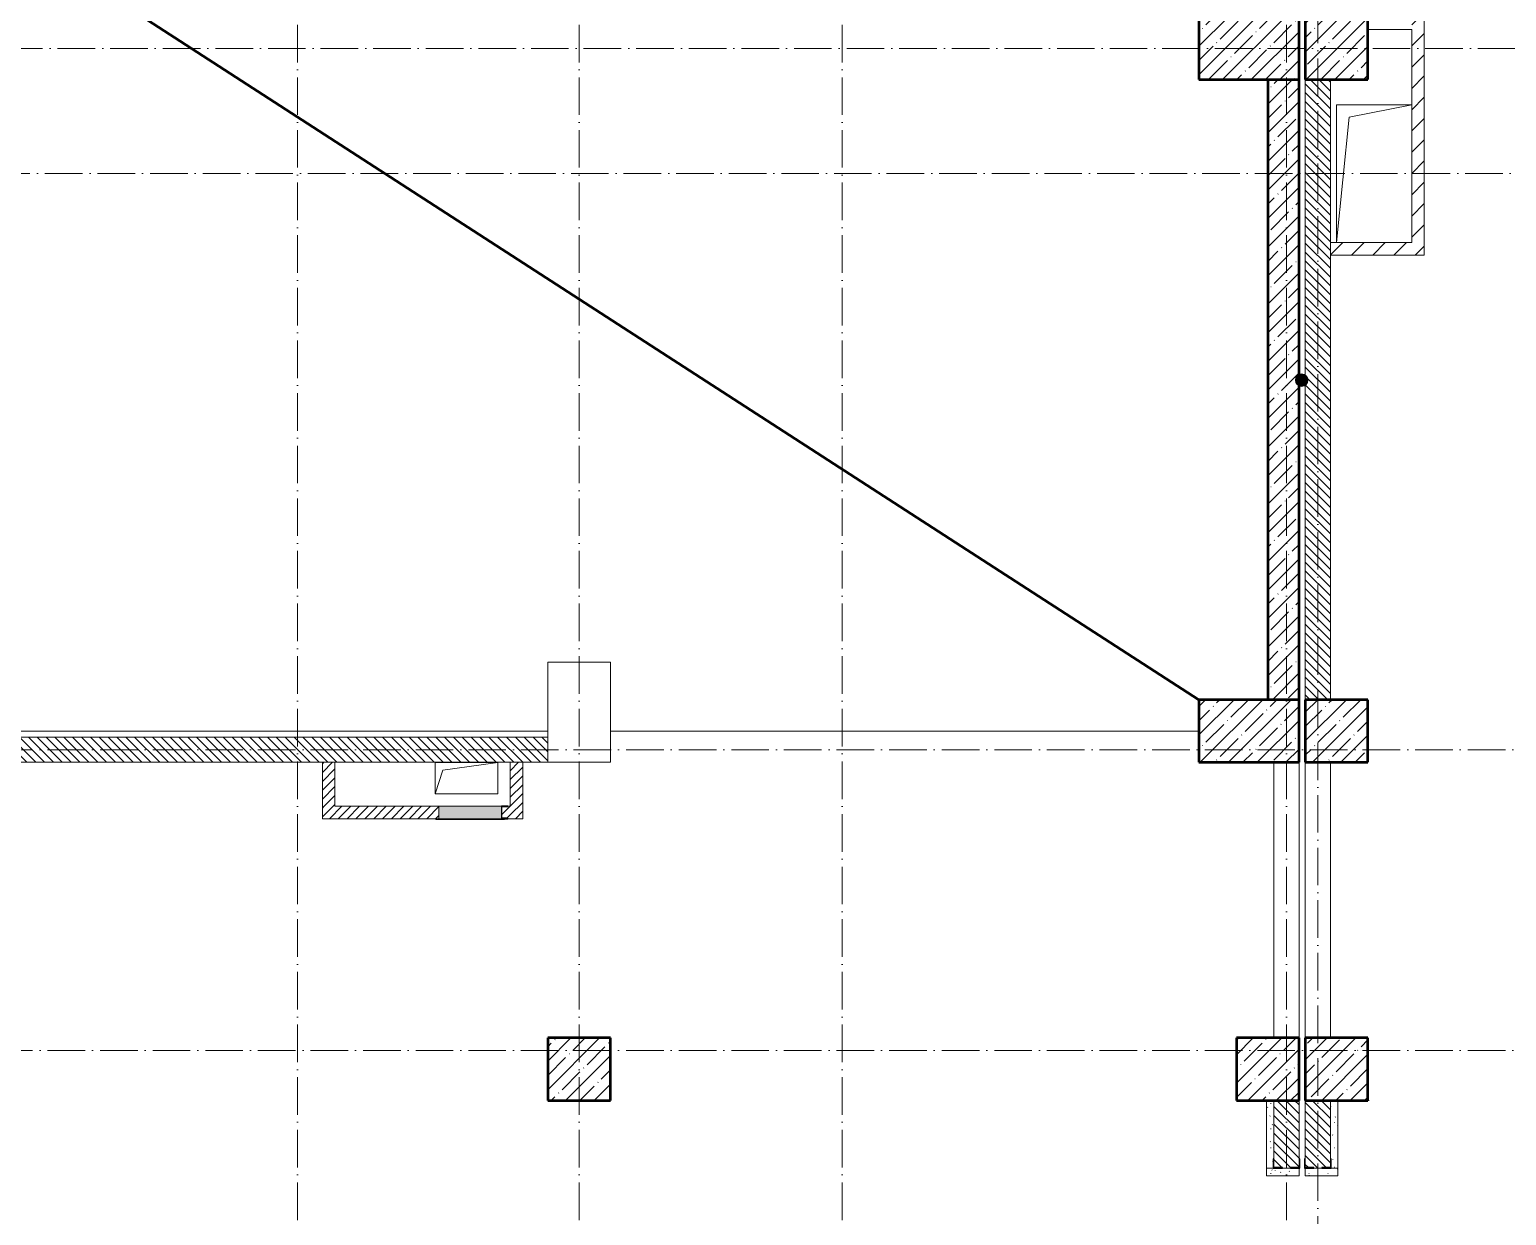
# Model space of a CAD drawing. Header units: millimetres. Extents: x -213536 to 1564669, y -45299 to 942238.
# Drawn here: x 206990 to 218786, y 525279 to 534747 of the extents above; entities that cross this region are included whole.
import ezdxf

# ---------------------------------------------------------------- set-up
doc = ezdxf.new("R2010")
doc.units = ezdxf.units.MM
doc.linetypes.add('50_200_ШТРИХ_1Т_ш5_п1_п1_', pattern=[700, 500, -100, 0, -100])
for name, color, linetype, lineweight in [('A-DETL-____-OTLN-1', 7, 'Continuous', 50), ('A-FLOR-____-OTLN', 7, 'Continuous', 9), ('A-GENM-____-MCUT', 7, 'Continuous', 25), ('A-GENM-____-OTLN', 7, 'Continuous', 9), ('A-GENM-____-OTLN-1', 7, 'Continuous', 25), ('A-GLAZ-____-OTLN', 7, 'Continuous', 9), ('A-WALL-____-MCUT', 7, 'Continuous', 13), ('A-WALL-____-MCUT-2', 7, 'Continuous', 50), ('A-WALL-____-PATT-1', 7, 'Continuous', 9), ('A-WALL-FNSH-MCUT-1', 7, 'Continuous', 9), ('G-____-____-TEXT', 7, 'Continuous', 9), ('I-WALL-____-OTLN', 7, 'Continuous', 9), ('S-COLS-____-MCUT', 7, 'Continuous', 50), ('S-COLS-____-OTLN', 7, 'Continuous', 9), ('S-GRID-____-OTLN-1', 7, '50_200_ШТРИХ_1Т_ш5_п1_п1_', 9)]:
    doc.layers.add(name, color=color, linetype=linetype, lineweight=lineweight)
doc.layers.add('A-GLAZ-____-OTLN-1', color=7, linetype='Continuous', lineweight=9, true_color=0xc0c0c0)
doc.layers.add('A-WALL-____-PATT-2', color=7, linetype='Continuous', lineweight=9, true_color=0x787878)
pattern_1 = [(45, (142429.057, 459015.94), (-35.35534, 35.35534), [])]
pattern_2 = [(45, (142429.06, 459015.94), (-84.85281, 84.85281), [])]
pattern_3 = [(135, (142429.057, 459015.94), (-35.35534, -35.35534), [])]
pattern_4 = [(0, (142429.057, 459015.94), (203.2, 50.8), [3.353, -149.047, 3.353, -149.047, -812.8]), (0, (142429.057, 459015.94), (203.2, 50.8), [-304.8, 3.353, -301.447, 3.353, -149.047, -355.6]), (0, (142429.057, 459015.94), (203.2, 50.8), [-762, 3.353, -98.247, 3.353, -250.647]), (120, (142505.257, 459041.34), (-145.59409, 150.576362), [3.353, -149.047, 3.353, -149.047, -812.8]), (120, (142505.257, 459041.34), (-145.59409, 150.576362), [-304.8, 3.353, -301.447, 3.353, -149.047, -355.6]), (120, (142505.257, 459041.34), (-145.59409, 150.576362), [-762, 3.353, -98.247, 3.353, -250.647]), (240, (142530.657, 459142.94), (-57.60591, -201.376362), [3.353, -149.047, 3.353, -149.047, -812.8]), (240, (142530.657, 459142.94), (-57.60591, -201.376362), [-304.8, 3.353, -301.447, 3.353, -149.047, -355.6]), (240, (142530.657, 459142.94), (-57.60591, -201.376362), [-762, 3.353, -98.247, 3.353, -250.647])]

# ---------------------------------------------------------------- blocks, each defined once
blk = doc.blocks.new('BSC_Колонна _Прямоугольная - 500х800-V83-АР1_План отверстий 3 этажа в осях 1-64_Ю-ЯЯ')
at = {"layer": 'S-COLS-____-OTLN'}
h = blk.add_hatch(dxfattribs=at)
h.set_pattern_fill('FP_91', color=256, style=0, pattern_type=2)
h.set_pattern_definition([(315, (-75581.04, 74300), (114.04925, 114.04925), []), (315, (-75581.04, 74185.95), (114.04925, 114.04925), [201.613, -40.323, 3.353, -36.97])])
h.paths.add_polyline_path([(-250, 400), (-250, -400), (250, -400), (250, 400)], flags=0)
at = {"layer": 'S-COLS-____-MCUT'}
for p, q in [((250, 400), (-250, 400)), ((-250, 400), (-250, -400)), ((250, -400), (250, 400)), ((-250, -400), (250, -400))]:
    blk.add_line(p, q, dxfattribs=at)
blk = doc.blocks.new('BSC_Колонна _Прямоугольная - 500х800-V84-АР1_План отверстий 3 этажа в осях 1-64_Ю-ЯЯ')
at = {"layer": 'S-COLS-____-OTLN'}
h = blk.add_hatch(dxfattribs=at)
h.set_pattern_fill('FP_92', color=256, style=0, pattern_type=2)
h.set_pattern_definition([(315, (-70131.04, 74300), (114.04925, 114.04925), []), (315, (-70131.04, 74185.95), (114.04925, 114.04925), [201.613, -40.323, 3.353, -36.97])])
h.paths.add_polyline_path([(-250, -400), (250, -400), (250, 400), (-250, 400), (-250, 81)], flags=0)
at = {"layer": 'S-COLS-____-MCUT'}
for p, q in [((250, 400), (-250, 400)), ((-250, 400), (-250, -400)), ((250, -400), (250, 400)), ((-250, -400), (250, -400))]:
    blk.add_line(p, q, dxfattribs=at)
blk = doc.blocks.new('BSC_Колонна _Прямоугольная - 500х800-V88-АР1_План отверстий 3 этажа в осях 1-64_Ю-ЯЯ')
at = {"layer": 'S-COLS-____-OTLN'}
for p, q in [((-250, 400), (250, 400)), ((-250, -400), (-250, 400)), ((250, 200), (250, -400)), ((250, -400), (-250, -400))]:
    blk.add_line(p, q, dxfattribs=at)
blk = doc.blocks.new('BSC_Колонна _Прямоугольная - 500х500-V93-АР1_План отверстий 3 этажа в осях 1-64_Ю-ЯЯ')
at = {"layer": 'S-COLS-____-OTLN'}
h = blk.add_hatch(dxfattribs=at)
h.set_pattern_fill('FP_98', color=256, style=0, pattern_type=2)
h.set_pattern_definition([(45, (-75000, -75581.04), (-114.04925, 114.04925), []), (45, (-74885.95, -75581.04), (-114.04925, 114.04925), [201.613, -40.323, 3.353, -36.97])])
h.paths.add_polyline_path([(-250, -250), (250, -250), (250, 250), (-250, 250)], flags=0)
at = {"layer": 'S-COLS-____-MCUT'}
for p, q in [((250, 250), (-250, 250)), ((-250, 250), (-250, -250)), ((250, -250), (250, 250)), ((-250, -250), (250, -250))]:
    blk.add_line(p, q, dxfattribs=at)
blk = doc.blocks.new('BSC_Колонна _Прямоугольная - 500х500-V94-АР1_План отверстий 3 этажа в осях 1-64_Ю-ЯЯ')
at = {"layer": 'S-COLS-____-OTLN'}
h = blk.add_hatch(dxfattribs=at)
h.set_pattern_fill('FP_99', color=256, style=0, pattern_type=2)
h.set_pattern_definition([(45, (-75000, -70131.04), (-114.04925, 114.04925), []), (45, (-74885.95, -70131.04), (-114.04925, 114.04925), [201.613, -40.323, 3.353, -36.97])])
h.paths.add_polyline_path([(-250, -250), (250, -250), (250, 250), (-250, 250), (-250, 8)], flags=0)
at = {"layer": 'S-COLS-____-MCUT'}
for p, q in [((250, 250), (-250, 250)), ((-250, 250), (-250, -250)), ((250, -250), (250, 250)), ((-250, -250), (250, -250))]:
    blk.add_line(p, q, dxfattribs=at)
blk = doc.blocks.new('BSC_Колонна _Прямоугольная - 500х500-V143-АР1_План отверстий 3 этажа в осях 1-64_Ю-ЯЯ')
at = {"layer": 'S-COLS-____-OTLN'}
h = blk.add_hatch(dxfattribs=at)
h.set_pattern_fill('FP_148', color=256, style=0, pattern_type=2)
h.set_pattern_definition([(45, (-75000, -67431.04), (-114.04925, 114.04925), []), (45, (-74885.95, -67431.04), (-114.04925, 114.04925), [201.613, -40.323, 3.353, -36.97])])
h.paths.add_polyline_path([(-250, -250), (250, -250), (250, 250), (-250, 250)], flags=0)
at = {"layer": 'S-COLS-____-MCUT'}
for p, q in [((250, 250), (-250, 250)), ((-250, 250), (-250, -250)), ((250, -250), (250, 250)), ((-250, -250), (250, -250))]:
    blk.add_line(p, q, dxfattribs=at)
blk = doc.blocks.new('BSC_Колонна _Прямоугольная - 500х500-V144-АР1_План отверстий 3 этажа в осях 1-64_Ю-ЯЯ')
at = {"layer": 'S-COLS-____-OTLN'}
h = blk.add_hatch(dxfattribs=at)
h.set_pattern_fill('FP_149', color=256, style=0, pattern_type=2)
h.set_pattern_definition([(45, (-74450, -67431.04), (-114.04925, 114.04925), []), (45, (-74335.95, -67431.04), (-114.04925, 114.04925), [201.613, -40.323, 3.353, -36.97])])
h.paths.add_polyline_path([(-250, -250), (250, -250), (250, 250), (-250, 250)], flags=0)
at = {"layer": 'S-COLS-____-MCUT'}
for p, q in [((250, 250), (-250, 250)), ((-250, 250), (-250, -250)), ((250, -250), (250, 250)), ((-250, -250), (250, -250))]:
    blk.add_line(p, q, dxfattribs=at)
blk = doc.blocks.new('BSC_Колонна _Прямоугольная - 500х500-V145-АР1_План отверстий 3 этажа в осях 1-64_Ю-ЯЯ')
at = {"layer": 'S-COLS-____-OTLN'}
h = blk.add_hatch(dxfattribs=at)
h.set_pattern_fill('FP_150', color=256, style=0, pattern_type=2)
h.set_pattern_definition([(45, (-68950, -67431.04), (-114.04925, 114.04925), []), (45, (-68835.95, -67431.04), (-114.04925, 114.04925), [201.613, -40.323, 3.353, -36.97])])
h.paths.add_polyline_path([(-250, -250), (250, -250), (250, 250), (-250, 250)], flags=0)
at = {"layer": 'S-COLS-____-MCUT'}
for p, q in [((250, 250), (-250, 250)), ((-250, 250), (-250, -250)), ((250, -250), (250, 250)), ((-250, -250), (250, -250))]:
    blk.add_line(p, q, dxfattribs=at)
blk = doc.blocks.new('Фахверк_СКБ_Уголок - 200_3550-28267367-АР1_План отверстий 3 этажа в осях 1-64_Ю-ЯЯ')
at = {"layer": 'A-GENM-____-MCUT'}
for p, q in [((200, 156), (125, 156)), ((125, 156), (125, 81)), ((131, 81), (131, 150)), ((131, 150), (200, 150)), ((200, 150), (200, 156)), ((125, 81), (131, 81)), ((131, 19), (125, 19)), ((125, 19), (125, -56)), ((131, -50), (131, 19)), ((125, -56), (200, -56)), ((200, -50), (131, -50)), ((200, -56), (200, -50))]:
    blk.add_line(p, q, dxfattribs=at)
blk = doc.blocks.new('АР_Перемычка - АР_Перемычка-28734073-АР1_План отверстий 3 этажа в осях 1-64_Ю-ЯЯ')
at = {"layer": 'A-GENM-____-OTLN'}
blk.add_line((0, -100), (9, -100), dxfattribs=at)
blk = doc.blocks.new('AR_Отверстие Ниша - Лючок-32403493-АР1_План отверстий 3 этажа в осях 1-64_Ю-ЯЯ')
at = {"layer": 'A-GLAZ-____-OTLN'}
blk.add_hatch(color=256, dxfattribs=at).paths.add_polyline_path([(-250, 50), (-250, -50), (250, -50), (250, 50)], flags=0)
for p, q in [((-250, 50), (250, 50)), ((250, 50), (250, -50)), ((250, -50), (-250, -50))]:
    blk.add_line(p, q, dxfattribs=at)
blk = doc.blocks.new('Л_Общий_Лючок - Лючок-29753606-АР1_План отверстий 3 этажа в осях 1-64_Ю-ЯЯ')
at = {"layer": 'A-GLAZ-____-OTLN-1'}
blk.add_hatch(color=256, dxfattribs=at).paths.add_polyline_path([(-24, -6), (524, -6), (524, 0), (-24, 0)], flags=0)
at = {"layer": 'A-GLAZ-____-OTLN'}
for p, q in [((-24, 0), (-24, -6)), ((524, 0), (524, -6)), ((-24, -6), (524, -6))]:
    blk.add_line(p, q, dxfattribs=at)
blk = doc.blocks.new('154_Фахверк_СКБ_Швеллер - Тип_100_3960_зеркало-29769493-АР1_План отверстий 3 этажа в осях 1-64_Ю-ЯЯ')
at = {"layer": 'A-GENM-____-MCUT'}
for p, q in [((175, 50), (125, 50)), ((125, 50), (125, -50)), ((128, 47), (175, 47)), ((128, -47), (128, 47)), ((175, 47), (175, 50)), ((125, -50), (175, -50)), ((175, -47), (128, -47)), ((175, -50), (175, -47))]:
    blk.add_line(p, q, dxfattribs=at)
blk = doc.blocks.new('AR_Отверстие прямоугольное _в плите_ - AR_Отверстие прямоугольное _в плите_-30459257-АР1_План отверстий 3 этажа в осях 1-64_Ю-ЯЯ')
at = {"layer": 'A-GENM-____-OTLN'}
for p, q in [((250, 125), (-250, 125)), ((-250, 125), (-250, -125)), ((-188, 63), (250, 125)), ((250, -125), (250, 125)), ((-250, -125), (-188, 63)), ((-250, -125), (250, -125))]:
    blk.add_line(p, q, dxfattribs=at)
blk = doc.blocks.new('AR_Отверстие прямоугольное _в плите_ - AR_Отверстие прямоугольное _в плите_-V200-АР1_План отверстий 3 этажа в осях 1-64_Ю-ЯЯ')
at = {"layer": 'A-GENM-____-OTLN'}
for p, q in [((300, 550), (-300, 550)), ((-300, 550), (-300, -550)), ((-200, 450), (300, 550)), ((-300, -550), (-200, 450))]:
    blk.add_line(p, q, dxfattribs=at)
blk = doc.blocks.new('АР_Перемычка - АР_Перемычка-35279778-АР1_План отверстий 3 этажа в осях 1-64_Ю-ЯЯ')
at = {"layer": 'A-GENM-____-OTLN'}
blk.add_line((0, -100), (9, -100), dxfattribs=at)

msp = doc.modelspace()

# ---------------------------------------------------------------- hatches: boundary and pattern name
at = {"layer": 'A-WALL-____-PATT-1'}
h = msp.add_hatch(dxfattribs=at)
h.set_pattern_fill('FP_7', color=256, style=0, pattern_type=2)
h.set_pattern_definition(pattern_2)
h.paths.add_polyline_path([(218129.1, 532947), (218129.1, 534847), (218029.1, 534847), (218029.1, 532947)], flags=0)
h = msp.add_hatch(dxfattribs=at)
h.set_pattern_fill('FP_12', color=256, style=0, pattern_type=2)
h.set_pattern_definition([(45, (142429.06, 459015.94), (-114.04925, 114.04925), []), (45, (142543.1, 459015.94), (-114.04925, 114.04925), [201.612, -40.322, 3.353, -36.97])])
h.paths.add_polyline_path([(217129.1, 529397), (217129.1, 534347), (216879.1, 534347), (216879.1, 529397)], flags=0)
h = msp.add_hatch(dxfattribs=at)
h.set_pattern_fill('FP_9', color=256, style=0, pattern_type=2)
h.set_pattern_definition(pattern_3)
h.paths.add_polyline_path([(217379.1, 529397), (217379.1, 534347), (217179.1, 534347), (217179.1, 529397)], flags=0)
h = msp.add_hatch(dxfattribs=at)
h.set_pattern_fill('FP_7', color=256, style=0, pattern_type=2)
h.set_pattern_definition(pattern_2)
h.paths.add_polyline_path([(218029.1, 532947), (218029.1, 533047), (217379.1, 533047), (217379.1, 532947)], flags=0)
h = msp.add_hatch(dxfattribs=at)
h.set_pattern_fill('FP_9', color=256, style=0, pattern_type=2)
h.set_pattern_definition(pattern_3)
h.paths.add_polyline_path([(211129.1, 528897), (211129.1, 529097), (205679.1, 529097), (205679.1, 528897), (209578.7, 528897)], flags=0)
h = msp.add_hatch(dxfattribs=at)
h.set_pattern_fill('FP_8', color=256, style=0, pattern_type=2)
h.set_pattern_definition(pattern_1)
h.paths.add_polyline_path([(209429.1, 528547), (209429.1, 528897), (209329.1, 528897), (209329.1, 528547)], flags=0)
h = msp.add_hatch(dxfattribs=at)
h.set_pattern_fill('FP_8', color=256, style=0, pattern_type=2)
h.set_pattern_definition(pattern_1)
h.paths.add_polyline_path([(210929.1, 528447), (210929.1, 528897), (210829.1, 528897), (210829.1, 528447)], flags=0)
h = msp.add_hatch(dxfattribs=at)
h.set_pattern_fill('FP_8', color=256, style=0, pattern_type=2)
h.set_pattern_definition(pattern_1)
h.paths.add_polyline_path([(210809.1, 528447), (210829.1, 528447), (210829.1, 528547), (210809.1, 528547), (210809.1, 528544), (210762.1, 528544), (210762.1, 528450), (210809.1, 528450), (210809.1, 528448.4)], flags=0)
h.paths.add_polyline_path([(210259.1, 528447), (210259.1, 528547), (209329.1, 528547), (209329.1, 528447), (209578.7, 528447)], flags=0)
h = msp.add_hatch(dxfattribs=at)
h.set_pattern_fill('FP_9', color=256, style=0, pattern_type=2)
h.set_pattern_definition(pattern_3)
h.paths.add_polyline_path([(217129.1, 522197), (217129.1, 523431), (217060.1, 523431), (217060.1, 523437), (216998.1, 523437), (216998.1, 523431), (216929.1, 523431), (216929.1, 522197)], flags=0)
h.paths.add_polyline_path([(217060.1, 525657), (217060.1, 525663), (217129.1, 525663), (217129.1, 526197), (216929.1, 526197), (216929.1, 525663), (216998.1, 525663), (216998.1, 525657)], flags=0)
h = msp.add_hatch(dxfattribs=at)
h.set_pattern_fill('FP_9', color=256, style=0, pattern_type=2)
h.set_pattern_definition(pattern_3)
h.paths.add_polyline_path([(217379.1, 522397), (217379.1, 523431), (217310.1, 523431), (217310.1, 523437), (217248.1, 523437), (217248.1, 523431), (217179.1, 523431), (217179.1, 522397)], flags=0)
h.paths.add_polyline_path([(217310.1, 525657), (217310.1, 525663), (217379.1, 525663), (217379.1, 526197), (217179.1, 526197), (217179.1, 525663), (217248.1, 525663), (217248.1, 525657)], flags=0)
at = {"layer": 'A-WALL-____-PATT-2'}
h = msp.add_hatch(dxfattribs=at)
h.set_pattern_fill('FP_156', color=256, style=0, pattern_type=2)
h.set_pattern_definition(pattern_4)
h.paths.add_polyline_path([(216929.1, 522197), (216929.1, 523362), (216923.1, 523362), (216923.1, 523437), (216869.1, 523437), (216869.1, 522197)], flags=0)
h.paths.add_polyline_path([(216923.1, 525657), (216923.1, 525732), (216929.1, 525732), (216929.1, 526197), (216869.1, 526197), (216869.1, 525657)], flags=0)
h = msp.add_hatch(dxfattribs=at)
h.set_pattern_fill('FP_156', color=256, style=0, pattern_type=2)
h.set_pattern_definition(pattern_4)
h.paths.add_polyline_path([(217439.1, 522397), (217439.1, 523437), (217385.1, 523437), (217385.1, 523362), (217379.1, 523362), (217379.1, 522397)], flags=0)
h.paths.add_polyline_path([(217439.1, 525657), (217439.1, 526197), (217379.1, 526197), (217379.1, 525732), (217385.1, 525732), (217385.1, 525657)], flags=0)
h = msp.add_hatch(dxfattribs=at)
h.set_pattern_fill('FP_156', color=256, style=0, pattern_type=2)
h.set_pattern_definition(pattern_4)
h.paths.add_polyline_path([(216929.1, 525597), (217129.1, 525597), (217129.1, 525657), (216869.1, 525657), (216869.1, 525597), (216923.1, 525597)], flags=0)
h = msp.add_hatch(dxfattribs=at)
h.set_pattern_fill('FP_156', color=256, style=0, pattern_type=2)
h.set_pattern_definition(pattern_4)
h.paths.add_polyline_path([(217385.1, 525597), (217439.1, 525597), (217439.1, 525657), (217179.1, 525657), (217179.1, 525597), (217379.1, 525597)], flags=0)
at = {"layer": 'G-____-____-TEXT'}
h = msp.add_hatch(color=256, dxfattribs=at)
edge = h.paths.add_edge_path(flags=0)
edge.add_arc((217149.6, 531948.3), 50, 0, 360)

# ---------------------------------------------------------------- linework, layer by layer
at = {"layer": 'A-DETL-____-OTLN-1'}
msp.add_line((193429.1, 544197), (216329.1, 529397), dxfattribs=at)
at = {"layer": 'A-FLOR-____-OTLN'}
for p, q in [((217429.1, 534147), (218029.1, 534147)), ((217429.1, 533047), (217429.1, 534147)), ((211129.1, 529147), (205679.1, 529147)), ((216329.1, 529147), (211629.1, 529147)), ((210229.1, 528896.6), (210729.1, 528896.6)), ((210229.1, 528646.6), (210229.1, 528896.6)), ((210729.1, 528896.6), (210729.1, 528646.6)), ((210729.1, 528646.6), (210229.1, 528646.6))]:
    msp.add_line(p, q, dxfattribs=at)
at = {"layer": 'A-WALL-____-MCUT'}
for p, q in [((217179.1, 534347), (217179.1, 529397)), ((217379.1, 529397), (217379.1, 534347)), ((211129.1, 529097), (205679.1, 529097)), ((211129.1, 528897), (211129.1, 529097)), ((205679.1, 528897), (211129.1, 528897)), ((216929.1, 526197), (216929.1, 525732)), ((217129.1, 525732), (217129.1, 526197)), ((217179.1, 526197), (217179.1, 525732)), ((217379.1, 526197), (217379.1, 526197)), ((217379.1, 526197), (217379.1, 525732)), ((216998.1, 525657), (217060.1, 525657)), ((217248.1, 525657), (217310.1, 525657))]:
    msp.add_line(p, q, dxfattribs=at)
at = {"layer": 'A-WALL-____-MCUT-2'}
for p, q in [((216879.1, 534347), (216879.1, 529397)), ((217129.1, 529397), (217129.1, 534347))]:
    msp.add_line(p, q, dxfattribs=at)
at = {"layer": 'A-WALL-FNSH-MCUT-1'}
for p, q in [((218129.1, 532947), (218129.1, 534847)), ((217679.1, 534747), (218029.1, 534747)), ((218029.1, 534747), (218029.1, 533047)), ((218029.1, 533047), (217379.1, 533047)), ((217379.1, 532947), (218129.1, 532947)), ((209329.1, 528897), (209329.1, 528447)), ((209429.1, 528547), (209429.1, 528897)), ((210829.1, 528897), (210829.1, 528547)), ((210929.1, 528447), (210929.1, 528897)), ((210259.1, 528547), (209429.1, 528547)), ((210829.1, 528547), (210809.1, 528547)), ((209329.1, 528447), (210259.1, 528447)), ((210809.1, 528447), (210929.1, 528447)), ((216869.1, 526197), (216869.1, 525597)), ((217439.1, 525657), (217439.1, 526197)), ((216869.1, 525657), (216923.1, 525657)), ((217129.1, 525597), (217129.1, 525657)), ((217179.1, 525657), (217179.1, 525597)), ((217310.1, 525657), (217248.1, 525657)), ((217385.1, 525657), (217439.1, 525657)), ((217439.1, 525657), (217385.1, 525657)), ((217439.1, 525597), (217439.1, 525657)), ((216869.1, 525597), (217129.1, 525597)), ((217179.1, 525597), (217439.1, 525597))]:
    msp.add_line(p, q, dxfattribs=at)
at = {"layer": 'G-____-____-TEXT'}
msp.add_circle((217149.6, 531948.3), 50, dxfattribs=at)
at = {"layer": 'I-WALL-____-OTLN'}
for p, q in [((216929.1, 526697), (216929.1, 528897)), ((217129.1, 528897), (217129.1, 526697)), ((217179.1, 526697), (217179.1, 528897)), ((217379.1, 528897), (217379.1, 526697))]:
    msp.add_line(p, q, dxfattribs=at)
at = {"layer": 'S-GRID-____-OTLN-1', "color": 251, "ltscale": 0.6, "true_color": 0x636466}
for p, q in [((209129.1, 549908.8), (209129.1, 511907.5)), ((211379.1, 549908.8), (211379.1, 511907.5)), ((213479.1, 549908.8), (213479.1, 498997)), ((217029.1, 549908.8), (217029.1, 499287.2)), ((217279.1, 549640.6), (217279.1, 498997)), ((191671.1, 534597), (246503.5, 534597)), ((176866.5, 533597), (246503.5, 533597)), ((246503.5, 528997), (191671.1, 528997)), ((246503.5, 526597), (137760.3, 526597))]:
    msp.add_line(p, q, dxfattribs=at)

# ---------------------------------------------------------------- block references
at = {"layer": 'A-GENM-____-OTLN'}
for name, p in [('AR_Отверстие прямоугольное _в плите_ - AR_Отверстие прямоугольное _в плите_-V200-АР1_План отверстий 3 этажа в осях 1-64_Ю-ЯЯ', (217729.1, 533597)), ('AR_Отверстие прямоугольное _в плите_ - AR_Отверстие прямоугольное _в плите_-30459257-АР1_План отверстий 3 этажа в осях 1-64_Ю-ЯЯ', (210479.1, 528771.6)), ('АР_Перемычка - АР_Перемычка-35279778-АР1_План отверстий 3 этажа в осях 1-64_Ю-ЯЯ', (217679.1, 526297))]:
    msp.add_blockref(name, p, dxfattribs=at)
at = {"layer": 'A-GENM-____-OTLN', "rotation": 89.9999999999999}
for p in [(217029.1, 526697), (217279.1, 526697)]:
    msp.add_blockref('АР_Перемычка - АР_Перемычка-28734073-АР1_План отверстий 3 этажа в осях 1-64_Ю-ЯЯ', p, dxfattribs=at)
at = {"layer": 'A-GENM-____-OTLN-1'}
msp.add_blockref('154_Фахверк_СКБ_Швеллер - Тип_100_3960_зеркало-29769493-АР1_План отверстий 3 этажа в осях 1-64_Ю-ЯЯ', (210634.1, 528497), dxfattribs=at)
for p, rotation in [((217079.1, 525532), 89.99999999999986), ((217329.1, 525532), 90)]:
    msp.add_blockref('Фахверк_СКБ_Уголок - 200_3550-28267367-АР1_План отверстий 3 этажа в осях 1-64_Ю-ЯЯ', p, dxfattribs=dict(at, rotation=rotation))
at = {"layer": 'A-GLAZ-____-OTLN', "rotation": 180}
msp.add_blockref('AR_Отверстие Ниша - Лючок-32403493-АР1_План отверстий 3 этажа в осях 1-64_Ю-ЯЯ', (210509.1, 528497), dxfattribs=at)
at = {"layer": 'A-GLAZ-____-OTLN'}
msp.add_blockref('Л_Общий_Лючок - Лючок-29753606-АР1_План отверстий 3 этажа в осях 1-64_Ю-ЯЯ', (210259.1, 528447), dxfattribs=at)
at = {"layer": 'S-COLS-____-OTLN'}
for name, p, rotation in [('BSC_Колонна _Прямоугольная - 500х800-V83-АР1_План отверстий 3 этажа в осях 1-64_Ю-ЯЯ', (216729.1, 534597), 89.9999999999999), ('BSC_Колонна _Прямоугольная - 500х800-V88-АР1_План отверстий 3 этажа в осях 1-64_Ю-ЯЯ', (211379.1, 529297), 180), ('BSC_Колонна _Прямоугольная - 500х800-V84-АР1_План отверстий 3 этажа в осях 1-64_Ю-ЯЯ', (216729.1, 529147), 89.9999999999999)]:
    msp.add_blockref(name, p, dxfattribs=dict(at, rotation=rotation))
for name, p in [('BSC_Колонна _Прямоугольная - 500х500-V93-АР1_План отверстий 3 этажа в осях 1-64_Ю-ЯЯ', (217429.1, 534597)), ('BSC_Колонна _Прямоугольная - 500х500-V94-АР1_План отверстий 3 этажа в осях 1-64_Ю-ЯЯ', (217429.1, 529147)), ('BSC_Колонна _Прямоугольная - 500х500-V145-АР1_План отверстий 3 этажа в осях 1-64_Ю-ЯЯ', (211379.1, 526447)), ('BSC_Колонна _Прямоугольная - 500х500-V144-АР1_План отверстий 3 этажа в осях 1-64_Ю-ЯЯ', (216879.1, 526447)), ('BSC_Колонна _Прямоугольная - 500х500-V143-АР1_План отверстий 3 этажа в осях 1-64_Ю-ЯЯ', (217429.1, 526447))]:
    msp.add_blockref(name, p, dxfattribs=at)

doc.saveas('drawing.dxf')
